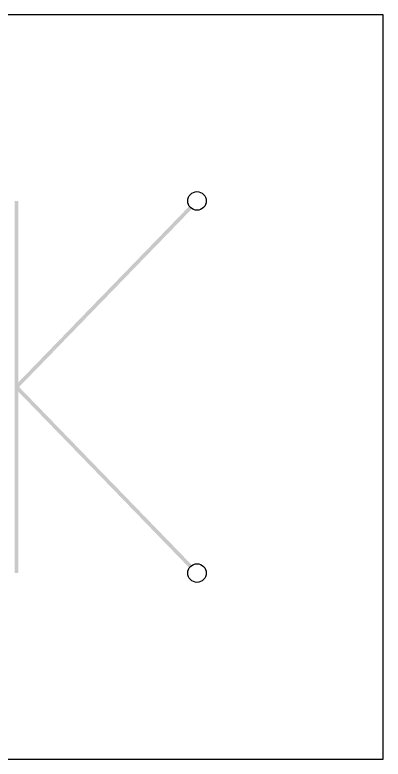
# Model space of a CAD drawing. Header units: metres. Extents: x 0 to 5000, y 0 to 2000.
# Drawn here: x 4011 to 5000, y 0 to 2000 of the extents above; entities that cross this region are included whole.
import ezdxf

# ---------------------------------------------------------------- set-up
doc = ezdxf.new("R2010")
doc.units = ezdxf.units.M

msp = doc.modelspace()

# ---------------------------------------------------------------- hatches: boundary and pattern name
at = {"layer": 'buffer'}
msp.add_hatch(color=7, dxfattribs=at).paths.add_polyline_path([(4010, 500), (4020, 500), (4020, 1500), (4010, 1500), (4010, 500)])
at = {"layer": 'connections'}
for points in [[(4018.6, 996.5), (4011.4, 1003.5), (4479, 1485.5), (4486.2, 1478.6), (4018.6, 996.5)], [(4011.4, 996.5), (4018.6, 1003.5), (4486.2, 521.4), (4479, 514.5), (4011.4, 996.5)]]:
    msp.add_hatch(color=7, dxfattribs=at).paths.add_polyline_path(points)

# ---------------------------------------------------------------- linework, layer by layer
at = {"layer": 'boreholes'}
for centre in [(4500, 1500), (4500, 500)]:
    msp.add_circle(centre, 25, dxfattribs=at)
at = {"layer": 'frame'}
msp.add_lwpolyline([(0, 0), (5000, 0), (5000, 2000), (0, 2000), (0, 0)], close=True, dxfattribs=at)

doc.saveas('drawing.dxf')
